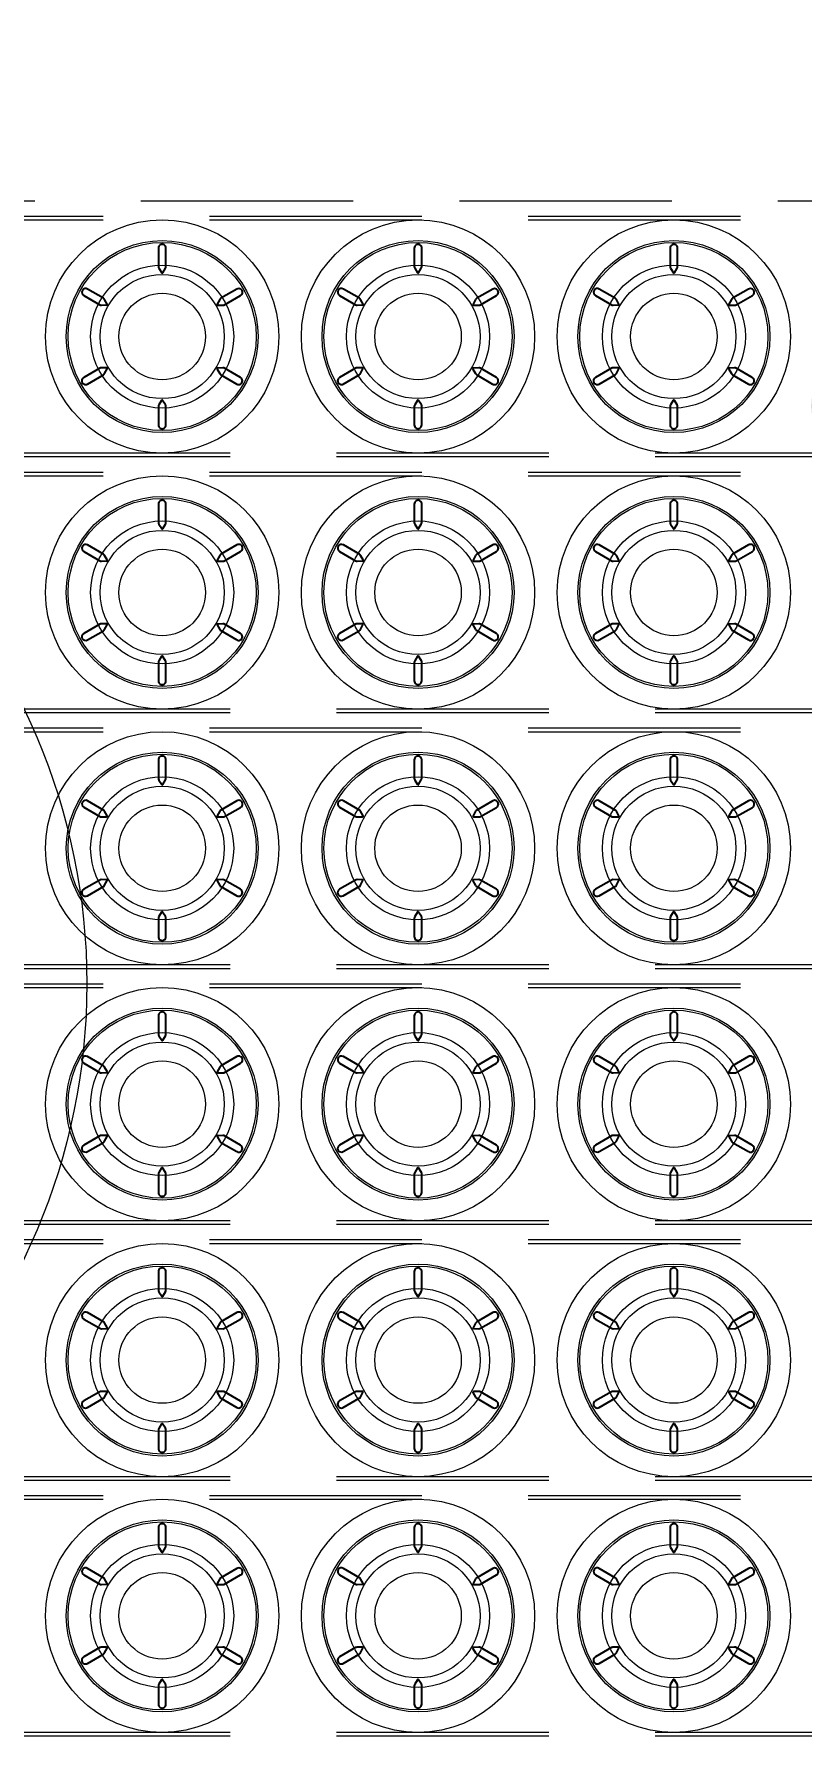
# Model space of a CAD drawing. Extents: x 0 to 216, y -5 to 280.
# Drawn here: x 106.25 to 115.29, y 195.02 to 215.15 of the extents above; entities that cross this region are included whole.
import ezdxf

# ---------------------------------------------------------------- set-up
doc = ezdxf.new("R2010")
doc.units = 0
doc.header["$LTSCALE"] = 10
doc.header["$MEASUREMENT"] = 0
doc.header["$PDMODE"] = 35
doc.linetypes.add('DASHED2', pattern=[0.375, 0.25, -0.125])
doc.linetypes.add('HIDDEN', pattern=[0.375, 0.25, -0.125])
doc.layers.get('0').update_dxf_attribs({"linetype": 'CONTINUOUS'})
doc.layers.get('Defpoints').update_dxf_attribs({"linetype": 'CONTINUOUS'})
for name, color, linetype, lineweight in [('CADdetails-1-ANNO', 41, 'CONTINUOUS', 5), ('CADdetails-2-HATCH', 8, 'CONTINUOUS', 5), ('CADdetails-3-HIDDEN', 11, 'HIDDEN', 5), ('CADdetails-4-LIGHT', 3, 'CONTINUOUS', 13), ('CADdetails-5-MEDIUM', 4, 'CONTINUOUS', 18)]:
    doc.layers.add(name, color=color, linetype=linetype, lineweight=lineweight)
doc.layers.add('SoftPrint', color=248, linetype='CONTINUOUS')
doc.styles.add('CADdetails-DIMENSIONS', font='ARIALN.TTF', dxfattribs={"height": 2.38})
doc.dimstyles.new('CADdetails-DIM', dxfattribs={"dimtxt": 2.38, "dimasz": 2.38, "dimexe": 0.5, "dimexo": 1.5, "dimgap": 1, "dimtad": 0, "dimzin": 0, "dimdsep": 46, "dimtxsty": 'CADdetails-DIMENSIONS', "dimcen": 1, "dimclrd": 256, "dimclre": 256, "dimclrt": 256, "dimadec": 0, "dimazin": 0, "dimtfac": 1, "dimtofl": 0, "dimtmove": 0, "dimatfit": 3, "dimfxl": 1, "dimtolj": 1, "dimtzin": 0, "dimarcsym": 0})

# ---------------------------------------------------------------- blocks, each defined once
blk = doc.blocks.new('*D15')
at = {"layer": 'CADdetails-1-ANNO', "lineweight": -2, "transparency": 16777216}
for p, q in [((82.067, 214.685), (82.067, 232.453)), ((150.109, 214.685), (150.109, 232.453)), ((84.447, 231.953), (113.523, 231.953)), ((147.729, 231.953), (118.652, 231.953))]:
    blk.add_line(p, q, dxfattribs=at)
at = {"layer": 'CADdetails-1-ANNO', "transparency": 16777216}
for points in [[(84.447, 232.35), (84.447, 231.556), (82.067, 231.953)], [(147.729, 232.35), (147.729, 231.556), (150.109, 231.953)]]:
    blk.add_solid(points, dxfattribs=at)
at = {"layer": 'Defpoints', "color": 0, "transparency": 16777216}
for p in [(150.109, 231.953), (82.067, 213.185), (150.109, 213.185)]:
    blk.add_point(p, dxfattribs=at)
at = {"layer": 'CADdetails-1-ANNO', "transparency": 16777216, "insert": (116.088, 231.953), "char_height": 2.38, "attachment_point": 5, "style": 'CADdetails-DIMENSIONS'}
blk.add_mtext("\\A1;16'", dxfattribs=at)
blk = doc.blocks.new('*D32')
at = {"layer": 'CADdetails-1-ANNO', "lineweight": -2, "transparency": 16777216}
for p, q in [((118.613, 217.692), (118.613, 220.072)), ((117.113, 215.312), (118.113, 215.312)), ((119.948, 203.971), (118.113, 203.971)), ((118.613, 201.591), (118.613, 199.211))]:
    blk.add_line(p, q, dxfattribs=at)
at = {"layer": 'CADdetails-1-ANNO', "transparency": 16777216}
for points in [[(118.216, 217.692), (119.009, 217.692), (118.613, 215.312)], [(118.216, 201.591), (119.009, 201.591), (118.613, 203.971)]]:
    blk.add_solid(points, dxfattribs=at)
at = {"layer": 'Defpoints', "color": 0, "transparency": 16777216}
for p in [(118.613, 215.312), (118.613, 203.971), (121.448, 203.971)]:
    blk.add_point(p, dxfattribs=at)
at = {"layer": 'CADdetails-1-ANNO', "transparency": 16777216, "insert": (118.613, 209.641), "char_height": 2.38, "attachment_point": 5, "rotation": 90, "style": 'CADdetails-DIMENSIONS'}
blk.add_mtext('\\A1;11.34\\PTYP.', dxfattribs=at)
blk = doc.blocks.new('*U143')
at = {"layer": 'SoftPrint'}
blk.add_lwpolyline([(0.106, 0.017, 0.143172), (0.12, 0.031), (0.148, 0.086, 0.555128), (0.142, 0.097), (0.08, 0.098, 0.137274), (0.062, 0.093), (-0.127, -0.015, 1), (-0.083, -0.092)], format="xyb", close=True, dxfattribs=at)
blk = doc.blocks.new('*U144')
at = {"color": 0, "linetype": 'ByBlock', "lineweight": -2, "transparency": 16777216}
for p, rotation in [((-0.006, 0.923), 239.9999999999999), ((-0.802, 0.457), 299.9999999999998), ((0.797, 0.467), 180), ((0.802, -0.457), 120), ((0.006, -0.923), 59.99999999999997)]:
    blk.add_blockref('*U143', p, dxfattribs=dict(at, rotation=rotation))
blk.add_blockref('*U143', (-0.797, -0.467), dxfattribs=at)
blk = doc.blocks.new('*U145')
at = {"layer": 'SoftPrint'}
blk.add_lwpolyline([(0.106, 0.017, 0.143172), (0.12, 0.031), (0.148, 0.086, 0.555128), (0.142, 0.097), (0.08, 0.098, 0.137274), (0.062, 0.093), (-0.127, -0.015, 1), (-0.083, -0.092)], format="xyb", close=True, dxfattribs=at)
blk = doc.blocks.new('*U146')
at = {"color": 0, "linetype": 'ByBlock', "lineweight": -2, "transparency": 16777216}
for p, rotation in [((-0.006, 0.923), 239.9999999999999), ((-0.802, 0.457), 299.9999999999998), ((0.797, 0.467), 180), ((0.802, -0.457), 120), ((0.006, -0.923), 59.99999999999997)]:
    blk.add_blockref('*U145', p, dxfattribs=dict(at, rotation=rotation))
blk.add_blockref('*U145', (-0.797, -0.467), dxfattribs=at)
blk = doc.blocks.new('*U147')
at = {"layer": 'SoftPrint'}
blk.add_lwpolyline([(0.106, 0.017, 0.143172), (0.12, 0.031), (0.148, 0.086, 0.555128), (0.142, 0.097), (0.08, 0.098, 0.137274), (0.062, 0.093), (-0.127, -0.015, 1), (-0.083, -0.092)], format="xyb", close=True, dxfattribs=at)
blk = doc.blocks.new('*U148')
at = {"color": 0, "linetype": 'ByBlock', "lineweight": -2, "transparency": 16777216}
for p, rotation in [((-0.006, 0.923), 239.9999999999999), ((-0.802, 0.457), 299.9999999999998), ((0.797, 0.467), 180), ((0.802, -0.457), 120), ((0.006, -0.923), 59.99999999999997)]:
    blk.add_blockref('*U147', p, dxfattribs=dict(at, rotation=rotation))
blk.add_blockref('*U147', (-0.797, -0.467), dxfattribs=at)
blk = doc.blocks.new('*U149')
at = {"layer": 'SoftPrint'}
blk.add_lwpolyline([(0.106, 0.017, 0.143172), (0.12, 0.031), (0.148, 0.086, 0.555128), (0.142, 0.097), (0.08, 0.098, 0.137274), (0.062, 0.093), (-0.127, -0.015, 1), (-0.083, -0.092)], format="xyb", close=True, dxfattribs=at)
blk = doc.blocks.new('*U150')
at = {"color": 0, "linetype": 'ByBlock', "lineweight": -2, "transparency": 16777216}
for p, rotation in [((-0.006, 0.923), 239.9999999999999), ((-0.802, 0.457), 299.9999999999998), ((0.797, 0.467), 180), ((0.802, -0.457), 120), ((0.006, -0.923), 59.99999999999997)]:
    blk.add_blockref('*U149', p, dxfattribs=dict(at, rotation=rotation))
blk.add_blockref('*U149', (-0.797, -0.467), dxfattribs=at)
blk = doc.blocks.new('*U151')
at = {"layer": 'SoftPrint'}
blk.add_lwpolyline([(0.106, 0.017, 0.143172), (0.12, 0.031), (0.148, 0.086, 0.555128), (0.142, 0.097), (0.08, 0.098, 0.137274), (0.062, 0.093), (-0.127, -0.015, 1), (-0.083, -0.092)], format="xyb", close=True, dxfattribs=at)
blk = doc.blocks.new('*U152')
at = {"color": 0, "linetype": 'ByBlock', "lineweight": -2, "transparency": 16777216}
for p, rotation in [((-0.006, 0.923), 239.9999999999999), ((-0.802, 0.457), 299.9999999999998), ((0.797, 0.467), 180), ((0.802, -0.457), 120), ((0.006, -0.923), 59.99999999999997)]:
    blk.add_blockref('*U151', p, dxfattribs=dict(at, rotation=rotation))
blk.add_blockref('*U151', (-0.797, -0.467), dxfattribs=at)
blk = doc.blocks.new('*U153')
at = {"layer": 'SoftPrint'}
blk.add_lwpolyline([(0.106, 0.017, 0.143172), (0.12, 0.031), (0.148, 0.086, 0.555128), (0.142, 0.097), (0.08, 0.098, 0.137274), (0.062, 0.093), (-0.127, -0.015, 1), (-0.083, -0.092)], format="xyb", close=True, dxfattribs=at)
blk = doc.blocks.new('*U154')
at = {"color": 0, "linetype": 'ByBlock', "lineweight": -2, "transparency": 16777216}
for p, rotation in [((-0.006, 0.923), 239.9999999999999), ((-0.802, 0.457), 299.9999999999998), ((0.797, 0.467), 180), ((0.802, -0.457), 120), ((0.006, -0.923), 59.99999999999997)]:
    blk.add_blockref('*U153', p, dxfattribs=dict(at, rotation=rotation))
blk.add_blockref('*U153', (-0.797, -0.467), dxfattribs=at)
blk = doc.blocks.new('*U155')
at = {"layer": 'SoftPrint'}
blk.add_lwpolyline([(0.106, 0.017, 0.143172), (0.12, 0.031), (0.148, 0.086, 0.555128), (0.142, 0.097), (0.08, 0.098, 0.137274), (0.062, 0.093), (-0.127, -0.015, 1), (-0.083, -0.092)], format="xyb", close=True, dxfattribs=at)
blk = doc.blocks.new('*U156')
at = {"color": 0, "linetype": 'ByBlock', "lineweight": -2, "transparency": 16777216}
for p, rotation in [((-0.006, 0.923), 239.9999999999999), ((-0.802, 0.457), 299.9999999999998), ((0.797, 0.467), 180), ((0.802, -0.457), 120), ((0.006, -0.923), 59.99999999999997)]:
    blk.add_blockref('*U155', p, dxfattribs=dict(at, rotation=rotation))
blk.add_blockref('*U155', (-0.797, -0.467), dxfattribs=at)
blk = doc.blocks.new('*U157')
at = {"layer": 'SoftPrint'}
blk.add_lwpolyline([(0.106, 0.017, 0.143172), (0.12, 0.031), (0.148, 0.086, 0.555128), (0.142, 0.097), (0.08, 0.098, 0.137274), (0.062, 0.093), (-0.127, -0.015, 1), (-0.083, -0.092)], format="xyb", close=True, dxfattribs=at)
blk = doc.blocks.new('*U158')
at = {"color": 0, "linetype": 'ByBlock', "lineweight": -2, "transparency": 16777216}
for p, rotation in [((-0.006, 0.923), 239.9999999999999), ((-0.802, 0.457), 299.9999999999998), ((0.797, 0.467), 180), ((0.802, -0.457), 120), ((0.006, -0.923), 59.99999999999997)]:
    blk.add_blockref('*U157', p, dxfattribs=dict(at, rotation=rotation))
blk.add_blockref('*U157', (-0.797, -0.467), dxfattribs=at)
blk = doc.blocks.new('*U159')
at = {"layer": 'SoftPrint'}
blk.add_lwpolyline([(0.106, 0.017, 0.143172), (0.12, 0.031), (0.148, 0.086, 0.555128), (0.142, 0.097), (0.08, 0.098, 0.137274), (0.062, 0.093), (-0.127, -0.015, 1), (-0.083, -0.092)], format="xyb", close=True, dxfattribs=at)
blk = doc.blocks.new('*U160')
at = {"color": 0, "linetype": 'ByBlock', "lineweight": -2, "transparency": 16777216}
for p, rotation in [((-0.006, 0.923), 239.9999999999999), ((-0.802, 0.457), 299.9999999999998), ((0.797, 0.467), 180), ((0.802, -0.457), 120), ((0.006, -0.923), 59.99999999999997)]:
    blk.add_blockref('*U159', p, dxfattribs=dict(at, rotation=rotation))
blk.add_blockref('*U159', (-0.797, -0.467), dxfattribs=at)
blk = doc.blocks.new('*U161')
at = {"layer": 'SoftPrint'}
blk.add_lwpolyline([(0.106, 0.017, 0.143172), (0.12, 0.031), (0.148, 0.086, 0.555128), (0.142, 0.097), (0.08, 0.098, 0.137274), (0.062, 0.093), (-0.127, -0.015, 1), (-0.083, -0.092)], format="xyb", close=True, dxfattribs=at)
blk = doc.blocks.new('*U162')
at = {"color": 0, "linetype": 'ByBlock', "lineweight": -2, "transparency": 16777216}
for p, rotation in [((-0.006, 0.923), 239.9999999999999), ((-0.802, 0.457), 299.9999999999998), ((0.797, 0.467), 180), ((0.802, -0.457), 120), ((0.006, -0.923), 59.99999999999997)]:
    blk.add_blockref('*U161', p, dxfattribs=dict(at, rotation=rotation))
blk.add_blockref('*U161', (-0.797, -0.467), dxfattribs=at)
blk = doc.blocks.new('*U163')
at = {"layer": 'SoftPrint'}
blk.add_lwpolyline([(0.106, 0.017, 0.143172), (0.12, 0.031), (0.148, 0.086, 0.555128), (0.142, 0.097), (0.08, 0.098, 0.137274), (0.062, 0.093), (-0.127, -0.015, 1), (-0.083, -0.092)], format="xyb", close=True, dxfattribs=at)
blk = doc.blocks.new('*U164')
at = {"color": 0, "linetype": 'ByBlock', "lineweight": -2, "transparency": 16777216}
for p, rotation in [((-0.006, 0.923), 239.9999999999999), ((-0.802, 0.457), 299.9999999999998), ((0.797, 0.467), 180), ((0.802, -0.457), 120), ((0.006, -0.923), 59.99999999999997)]:
    blk.add_blockref('*U163', p, dxfattribs=dict(at, rotation=rotation))
blk.add_blockref('*U163', (-0.797, -0.467), dxfattribs=at)
blk = doc.blocks.new('*U165')
at = {"layer": 'SoftPrint'}
blk.add_lwpolyline([(0.106, 0.017, 0.143172), (0.12, 0.031), (0.148, 0.086, 0.555128), (0.142, 0.097), (0.08, 0.098, 0.137274), (0.062, 0.093), (-0.127, -0.015, 1), (-0.083, -0.092)], format="xyb", close=True, dxfattribs=at)
blk = doc.blocks.new('*U166')
at = {"color": 0, "linetype": 'ByBlock', "lineweight": -2, "transparency": 16777216}
for p, rotation in [((-0.006, 0.923), 239.9999999999999), ((-0.802, 0.457), 299.9999999999998), ((0.797, 0.467), 180), ((0.802, -0.457), 120), ((0.006, -0.923), 59.99999999999997)]:
    blk.add_blockref('*U165', p, dxfattribs=dict(at, rotation=rotation))
blk.add_blockref('*U165', (-0.797, -0.467), dxfattribs=at)
blk = doc.blocks.new('*U167')
at = {"layer": 'SoftPrint'}
blk.add_lwpolyline([(0.106, 0.017, 0.143172), (0.12, 0.031), (0.148, 0.086, 0.555128), (0.142, 0.097), (0.08, 0.098, 0.137274), (0.062, 0.093), (-0.127, -0.015, 1), (-0.083, -0.092)], format="xyb", close=True, dxfattribs=at)
blk = doc.blocks.new('*U168')
at = {"color": 0, "linetype": 'ByBlock', "lineweight": -2, "transparency": 16777216}
for p, rotation in [((-0.006, 0.923), 239.9999999999999), ((-0.802, 0.457), 299.9999999999998), ((0.797, 0.467), 180), ((0.802, -0.457), 120), ((0.006, -0.923), 59.99999999999997)]:
    blk.add_blockref('*U167', p, dxfattribs=dict(at, rotation=rotation))
blk.add_blockref('*U167', (-0.797, -0.467), dxfattribs=at)
blk = doc.blocks.new('*U169')
at = {"layer": 'SoftPrint'}
blk.add_lwpolyline([(0.106, 0.017, 0.143172), (0.12, 0.031), (0.148, 0.086, 0.555128), (0.142, 0.097), (0.08, 0.098, 0.137274), (0.062, 0.093), (-0.127, -0.015, 1), (-0.083, -0.092)], format="xyb", close=True, dxfattribs=at)
blk = doc.blocks.new('*U170')
at = {"color": 0, "linetype": 'ByBlock', "lineweight": -2, "transparency": 16777216}
for p, rotation in [((-0.006, 0.923), 239.9999999999999), ((-0.802, 0.457), 299.9999999999998), ((0.797, 0.467), 180), ((0.802, -0.457), 120), ((0.006, -0.923), 59.99999999999997)]:
    blk.add_blockref('*U169', p, dxfattribs=dict(at, rotation=rotation))
blk.add_blockref('*U169', (-0.797, -0.467), dxfattribs=at)
blk = doc.blocks.new('*U171')
at = {"layer": 'SoftPrint'}
blk.add_lwpolyline([(0.106, 0.017, 0.143172), (0.12, 0.031), (0.148, 0.086, 0.555128), (0.142, 0.097), (0.08, 0.098, 0.137274), (0.062, 0.093), (-0.127, -0.015, 1), (-0.083, -0.092)], format="xyb", close=True, dxfattribs=at)
blk = doc.blocks.new('*U172')
at = {"color": 0, "linetype": 'ByBlock', "lineweight": -2, "transparency": 16777216}
for p, rotation in [((-0.006, 0.923), 239.9999999999999), ((-0.802, 0.457), 299.9999999999998), ((0.797, 0.467), 180), ((0.802, -0.457), 120), ((0.006, -0.923), 59.99999999999997)]:
    blk.add_blockref('*U171', p, dxfattribs=dict(at, rotation=rotation))
blk.add_blockref('*U171', (-0.797, -0.467), dxfattribs=at)
blk = doc.blocks.new('*U173')
at = {"layer": 'SoftPrint'}
blk.add_lwpolyline([(0.106, 0.017, 0.143172), (0.12, 0.031), (0.148, 0.086, 0.555128), (0.142, 0.097), (0.08, 0.098, 0.137274), (0.062, 0.093), (-0.127, -0.015, 1), (-0.083, -0.092)], format="xyb", close=True, dxfattribs=at)
blk = doc.blocks.new('*U174')
at = {"color": 0, "linetype": 'ByBlock', "lineweight": -2, "transparency": 16777216}
for p, rotation in [((-0.006, 0.923), 239.9999999999999), ((-0.802, 0.457), 299.9999999999998), ((0.797, 0.467), 180), ((0.802, -0.457), 120), ((0.006, -0.923), 59.99999999999997)]:
    blk.add_blockref('*U173', p, dxfattribs=dict(at, rotation=rotation))
blk.add_blockref('*U173', (-0.797, -0.467), dxfattribs=at)
blk = doc.blocks.new('*U175')
at = {"layer": 'SoftPrint'}
blk.add_lwpolyline([(0.106, 0.017, 0.143172), (0.12, 0.031), (0.148, 0.086, 0.555128), (0.142, 0.097), (0.08, 0.098, 0.137274), (0.062, 0.093), (-0.127, -0.015, 1), (-0.083, -0.092)], format="xyb", close=True, dxfattribs=at)
blk = doc.blocks.new('*U176')
at = {"color": 0, "linetype": 'ByBlock', "lineweight": -2, "transparency": 16777216}
for p, rotation in [((-0.006, 0.923), 239.9999999999999), ((-0.802, 0.457), 299.9999999999998), ((0.797, 0.467), 180), ((0.802, -0.457), 120), ((0.006, -0.923), 59.99999999999997)]:
    blk.add_blockref('*U175', p, dxfattribs=dict(at, rotation=rotation))
blk.add_blockref('*U175', (-0.797, -0.467), dxfattribs=at)
blk = doc.blocks.new('*U177')
at = {"layer": 'SoftPrint'}
blk.add_lwpolyline([(0.106, 0.017, 0.143172), (0.12, 0.031), (0.148, 0.086, 0.555128), (0.142, 0.097), (0.08, 0.098, 0.137274), (0.062, 0.093), (-0.127, -0.015, 1), (-0.083, -0.092)], format="xyb", close=True, dxfattribs=at)
blk = doc.blocks.new('*U178')
at = {"color": 0, "linetype": 'ByBlock', "lineweight": -2, "transparency": 16777216}
for p, rotation in [((-0.006, 0.923), 239.9999999999999), ((-0.802, 0.457), 299.9999999999998), ((0.797, 0.467), 180), ((0.802, -0.457), 120), ((0.006, -0.923), 59.99999999999997)]:
    blk.add_blockref('*U177', p, dxfattribs=dict(at, rotation=rotation))
blk.add_blockref('*U177', (-0.797, -0.467), dxfattribs=at)

msp = doc.modelspace()

# ---------------------------------------------------------------- linework, layer by layer
at = {"layer": 'CADdetails-2-HATCH', "linetype": 'DASHED2'}
for p, q in [((82.067, 212.964), (142.312, 212.964)), ((142.312, 210.217), (82.067, 210.217)), ((82.067, 209.951), (142.312, 209.951)), ((142.312, 207.205), (82.067, 207.205)), ((82.067, 206.939), (142.312, 206.939)), ((142.312, 204.193), (82.067, 204.193)), ((82.067, 203.927), (142.312, 203.927)), ((142.312, 201.18), (82.067, 201.18)), ((82.067, 200.915), (142.312, 200.915)), ((142.312, 198.168), (82.067, 198.168)), ((82.067, 197.902), (142.312, 197.902)), ((142.312, 195.156), (82.067, 195.156))]:
    msp.add_line(p, q, dxfattribs=at)
for points in [[(82.067, 213.008), (142.312, 213.008), (142.312, 210.173), (82.067, 210.173)], [(82.067, 209.996), (142.312, 209.996), (142.312, 207.161), (82.067, 207.161)], [(82.067, 206.984), (142.312, 206.984), (142.312, 204.148), (82.067, 204.148)], [(82.067, 203.971), (142.312, 203.971), (142.312, 201.136), (82.067, 201.136)], [(82.067, 200.959), (142.312, 200.959), (142.312, 198.124), (82.067, 198.124)], [(82.067, 197.947), (142.312, 197.947), (142.312, 195.112), (82.067, 195.112)]]:
    msp.add_lwpolyline(points, close=True, dxfattribs=at)
at = {"layer": 'CADdetails-2-HATCH'}
for centre, radius in [((107.76, 211.591), 1.13), ((107.76, 211.591), 1.13), ((107.76, 211.591), 1.107), ((110.772, 211.591), 1.13), ((110.772, 211.591), 1.13), ((110.772, 211.591), 1.107), ((113.784, 211.591), 1.13), ((113.784, 211.591), 1.13), ((113.784, 211.591), 1.107), ((107.76, 211.591), 0.842), ((110.772, 211.591), 0.842), ((113.784, 211.591), 0.842), ((107.76, 211.591), 0.731), ((107.76, 211.591), 0.731), ((110.772, 211.591), 0.731), ((110.772, 211.591), 0.731), ((113.784, 211.591), 0.731), ((113.784, 211.591), 0.731), ((107.76, 208.578), 1.13), ((107.76, 208.578), 1.13), ((107.76, 208.578), 1.107), ((110.772, 208.578), 1.13), ((110.772, 208.578), 1.13), ((110.772, 208.578), 1.107), ((113.784, 208.578), 1.13), ((113.784, 208.578), 1.13), ((113.784, 208.578), 1.107), ((107.76, 208.578), 0.842), ((110.772, 208.578), 0.842), ((113.784, 208.578), 0.842), ((107.76, 208.578), 0.731), ((107.76, 208.578), 0.731), ((110.772, 208.578), 0.731), ((110.772, 208.578), 0.731), ((113.784, 208.578), 0.731), ((113.784, 208.578), 0.731), ((107.76, 205.566), 1.13), ((107.76, 205.566), 1.13), ((107.76, 205.566), 1.107), ((110.772, 205.566), 1.13), ((110.772, 205.566), 1.13), ((110.772, 205.566), 1.107), ((113.784, 205.566), 1.13), ((113.784, 205.566), 1.13), ((113.784, 205.566), 1.107), ((107.76, 205.566), 0.842), ((110.772, 205.566), 0.842), ((113.784, 205.566), 0.842), ((107.76, 205.566), 0.731), ((107.76, 205.566), 0.731), ((110.772, 205.566), 0.731), ((110.772, 205.566), 0.731), ((113.784, 205.566), 0.731), ((113.784, 205.566), 0.731), ((107.76, 202.554), 1.13), ((107.76, 202.554), 1.13), ((107.76, 202.554), 1.107), ((110.772, 202.554), 1.13), ((110.772, 202.554), 1.13), ((110.772, 202.554), 1.107), ((113.784, 202.554), 1.13), ((113.784, 202.554), 1.13), ((113.784, 202.554), 1.107), ((107.76, 202.554), 0.842), ((110.772, 202.554), 0.842), ((113.784, 202.554), 0.842), ((107.76, 202.554), 0.731), ((107.76, 202.554), 0.731), ((110.772, 202.554), 0.731), ((110.772, 202.554), 0.731), ((113.784, 202.554), 0.731), ((113.784, 202.554), 0.731), ((107.76, 199.541), 1.13), ((107.76, 199.541), 1.13), ((107.76, 199.541), 1.107), ((110.772, 199.541), 1.13), ((110.772, 199.541), 1.13), ((110.772, 199.541), 1.107), ((113.784, 199.541), 1.13), ((113.784, 199.541), 1.13), ((113.784, 199.541), 1.107), ((107.76, 199.541), 0.842), ((107.76, 199.541), 0.731), ((107.76, 199.541), 0.731), ((110.772, 199.541), 0.842), ((110.772, 199.541), 0.731), ((110.772, 199.541), 0.731), ((113.784, 199.541), 0.842), ((113.784, 199.541), 0.731), ((113.784, 199.541), 0.731), ((107.76, 196.529), 1.13), ((107.76, 196.529), 1.13), ((110.772, 196.529), 1.13), ((110.772, 196.529), 1.13), ((113.784, 196.529), 1.13), ((113.784, 196.529), 1.13), ((107.76, 196.529), 1.107), ((110.772, 196.529), 1.107), ((113.784, 196.529), 1.107), ((107.76, 196.529), 0.842), ((107.76, 196.529), 0.731), ((107.76, 196.529), 0.731), ((110.772, 196.529), 0.842), ((110.772, 196.529), 0.731), ((110.772, 196.529), 0.731), ((113.784, 196.529), 0.842), ((113.784, 196.529), 0.731), ((113.784, 196.529), 0.731)]:
    msp.add_circle(centre, radius, dxfattribs=at)
at = {"layer": 'CADdetails-3-HIDDEN'}
msp.add_lwpolyline([(141.781, 213.185), (141.781, 213.717), (140.009, 213.717), (140.009, 213.185), (82.067, 213.185), (82.067, 195.112), (81.535, 195.112), (81.535, 193.34), (82.067, 193.34), (82.067, 179.164), (140.009, 179.164), (140.009, 178.633), (141.781, 178.633), (141.781, 179.164), (150.109, 179.164), (150.109, 213.185)], close=True, dxfattribs=at)
at = {"layer": 'CADdetails-4-LIGHT'}
for centre, radius in [((107.76, 211.591), 1.373), ((110.772, 211.591), 1.373), ((113.784, 211.591), 1.373), ((107.76, 211.591), 0.509), ((110.772, 211.591), 0.509), ((113.784, 211.591), 0.509), ((107.76, 208.578), 1.373), ((110.772, 208.578), 1.373), ((113.784, 208.578), 1.373), ((107.76, 208.578), 0.509), ((110.772, 208.578), 0.509), ((113.784, 208.578), 0.509), ((107.76, 205.566), 1.373), ((110.772, 205.566), 1.373), ((113.784, 205.566), 1.373), ((107.76, 205.566), 0.509), ((110.772, 205.566), 0.509), ((113.784, 205.566), 0.509), ((107.76, 202.554), 1.373), ((110.772, 202.554), 1.373), ((113.784, 202.554), 1.373), ((107.76, 202.554), 0.509), ((110.772, 202.554), 0.509), ((113.784, 202.554), 0.509), ((107.76, 199.541), 1.373), ((110.772, 199.541), 1.373), ((113.784, 199.541), 1.373), ((107.76, 199.541), 0.509), ((110.772, 199.541), 0.509), ((113.784, 199.541), 0.509), ((107.76, 196.529), 1.373), ((110.772, 196.529), 1.373), ((113.784, 196.529), 1.373), ((107.76, 196.529), 0.509), ((110.772, 196.529), 0.509), ((113.784, 196.529), 0.509)]:
    msp.add_circle(centre, radius, dxfattribs=at)
at = {"layer": 'CADdetails-5-MEDIUM'}
msp.add_circle((99.431, 203.971), 7.442, dxfattribs=at)

# ---------------------------------------------------------------- block references
for name, p in [('*U144', (107.76, 211.591)), ('*U156', (110.772, 211.591)), ('*U168', (113.784, 211.591)), ('*U146', (107.76, 208.578)), ('*U158', (110.772, 208.578)), ('*U170', (113.784, 208.578)), ('*U148', (107.76, 205.566)), ('*U160', (110.772, 205.566)), ('*U172', (113.784, 205.566)), ('*U150', (107.76, 202.554)), ('*U162', (110.772, 202.554)), ('*U174', (113.784, 202.554)), ('*U152', (107.76, 199.541)), ('*U164', (110.772, 199.541)), ('*U176', (113.784, 199.541)), ('*U154', (107.76, 196.529)), ('*U166', (110.772, 196.529)), ('*U178', (113.784, 196.529))]:
    msp.add_blockref(name, p)

# ---------------------------------------------------------------- dimensions: what is measured, and where the dimension line sits
at = {"layer": 'CADdetails-1-ANNO'}
dim = msp.add_linear_dim(base=(150.109, 231.953), p1=(82.067, 213.185), p2=(150.109, 213.185), text="16'", dimstyle='CADdetails-DIM', dxfattribs=at)
dim.commit()
dim.dimension.update_dxf_attribs({"geometry": '*D15', "text_midpoint": (116.088, 231.953)})
dim = msp.add_linear_dim(base=(118.613, 203.971), p1=(118.613, 215.312), p2=(121.448, 203.971), angle=90, text='<>\\PTYP.', dimstyle='CADdetails-DIM', dxfattribs=at)
dim.commit()
dim.dimension.update_dxf_attribs({"geometry": '*D32', "text_midpoint": (118.613, 209.641), "dimtype": 160})

doc.saveas('drawing.dxf')
